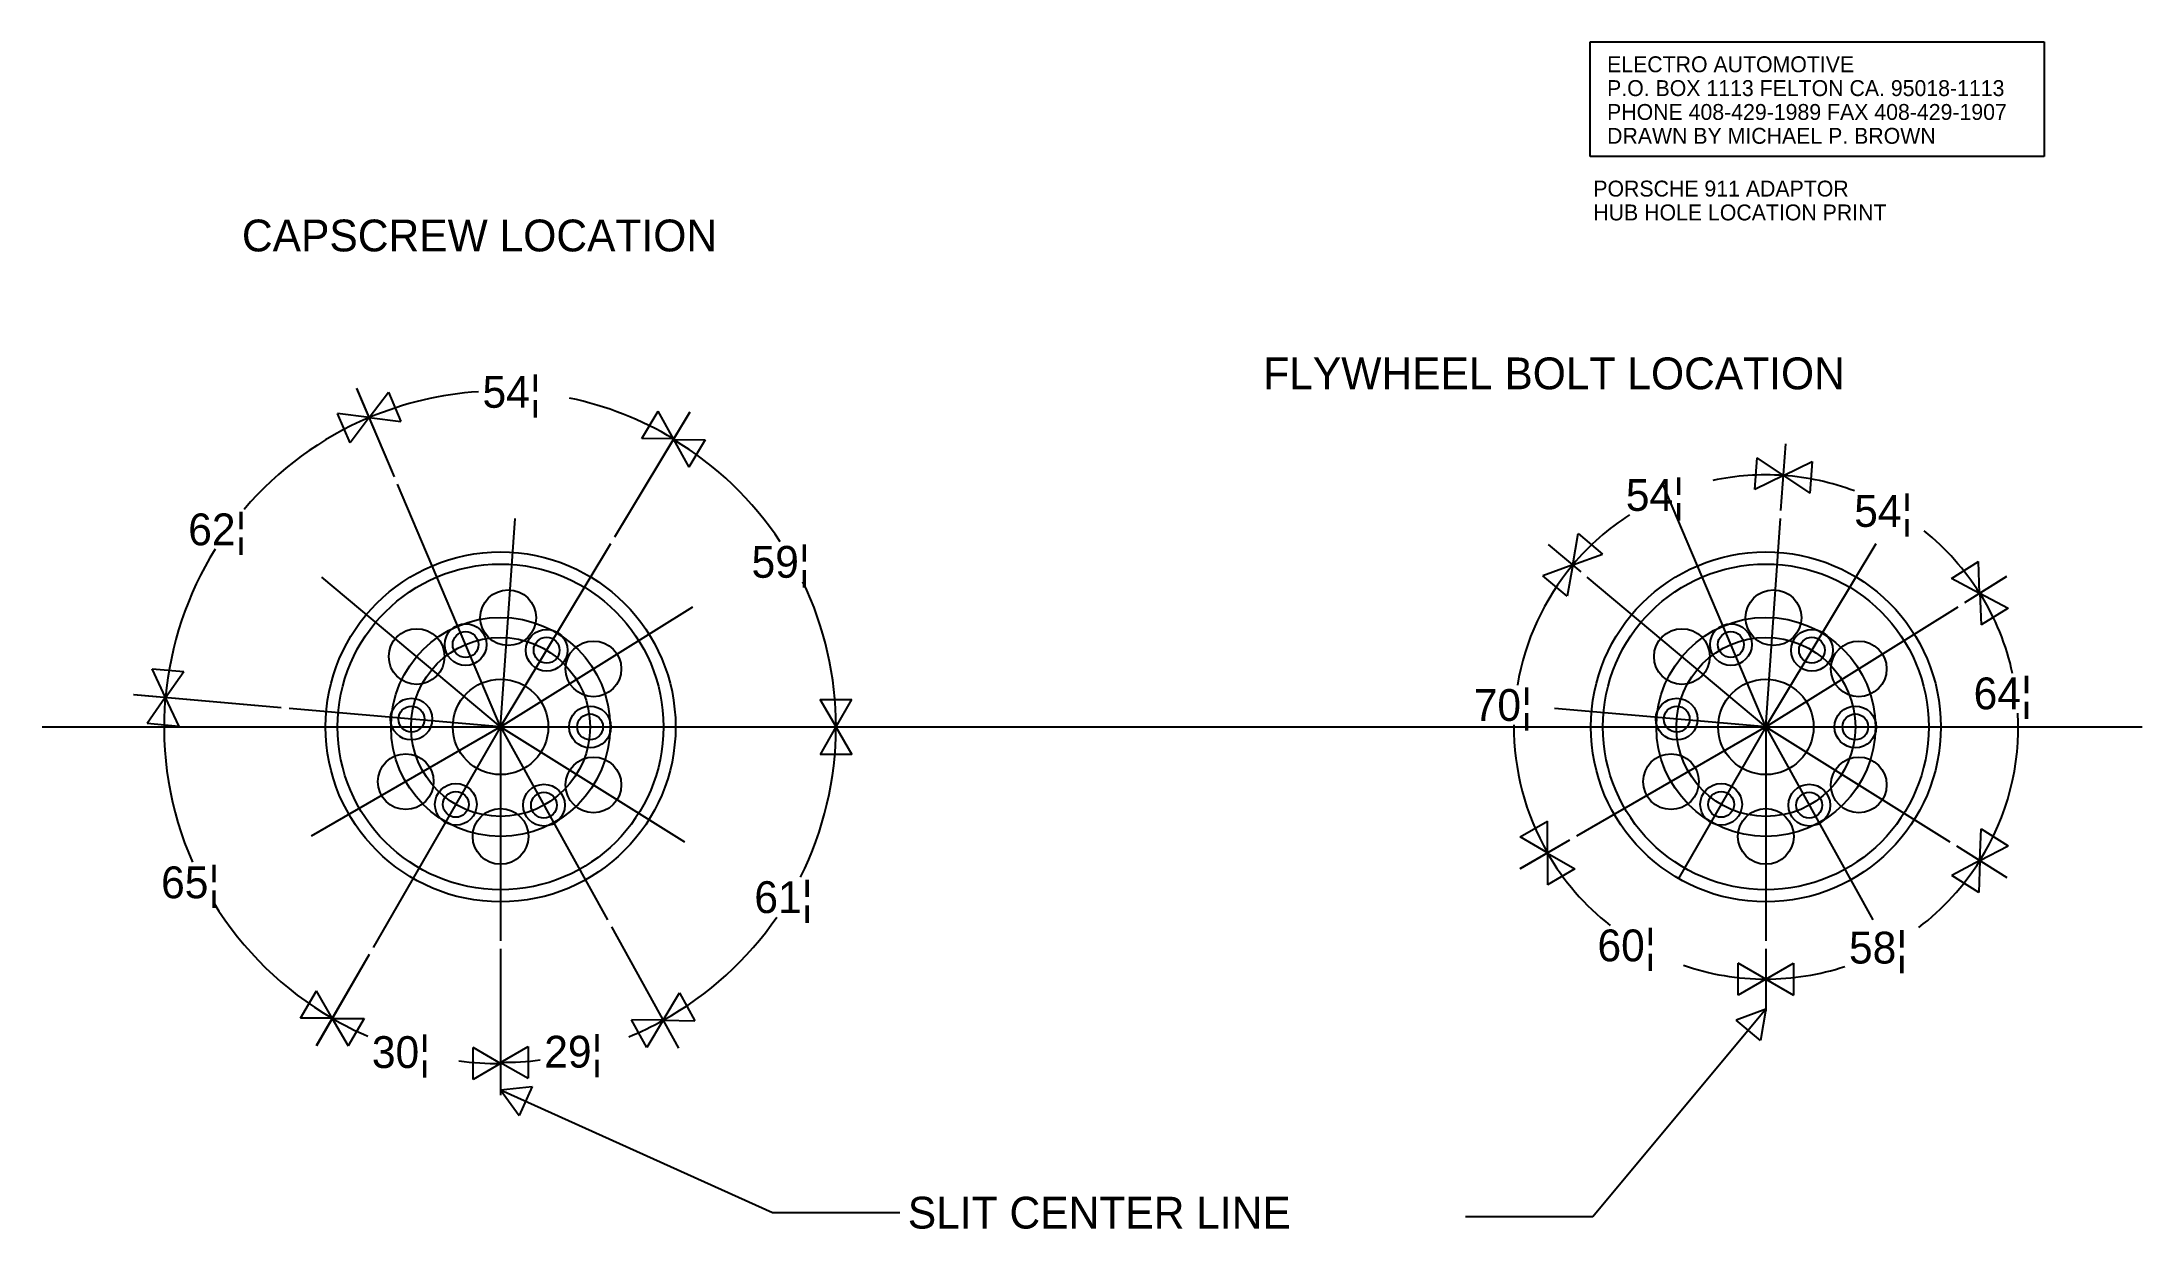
# Model space of a CAD drawing. Extents: x 0.5 to 17, y 2.8 to 12.1.
import ezdxf

# ---------------------------------------------------------------- set-up
doc = ezdxf.new("R2010")
doc.units = 0

msp = doc.modelspace()

# ---------------------------------------------------------------- linework, layer by layer
at = {"layer": 'CNTRLINE', "color": 7, "linetype": 'CONTINUOUS'}
msp.add_line((0.5, 6.75), (17, 6.75), dxfattribs=at)
at = {"layer": 'DIEM', "color": 7, "linetype": 'CONTINUOUS'}
for p, q in [((3.269218, 8.7143), (2.973008, 9.412126)), ((3.269218, 8.7143), (2.973709, 9.410475)), ((3.071392, 9.180348), (3.221846, 9.380007)), ((3.221846, 9.380007), (3.319528, 9.149881)), ((3.070691, 9.182), (2.822554, 9.212467)), ((2.920237, 8.982341), (2.822554, 9.212467)), ((3.070691, 9.182), (2.920237, 8.982341)), ((3.071392, 9.180348), (3.319528, 9.149881)), ((5.001363, 8.245103), (5.591595, 9.227414)), ((5.001363, 8.245103), (5.589243, 9.2235)), ((5.212874, 9.017485), (5.341633, 9.231777)), ((5.462835, 9.013122), (5.341633, 9.231777)), ((5.462835, 9.013122), (5.212874, 9.017485)), ((5.460484, 9.009208), (5.710446, 9.004845)), ((5.460484, 9.009208), (5.581686, 8.790553)), ((5.710446, 9.004845), (5.581686, 8.790553)), ((14.163526, 8.450014), (14.20027, 8.975486)), ((14.163526, 8.450014), (14.200261, 8.975354)), ((13.958133, 8.616502), (13.975572, 8.865893)), ((14.182831, 8.726095), (13.975572, 8.865893)), ((14.182822, 8.725963), (14.407521, 8.835556)), ((14.407521, 8.835556), (14.390082, 8.586165)), ((14.182831, 8.726095), (13.958133, 8.616502)), ((14.182822, 8.725963), (14.390082, 8.586165)), ((12.527177, 8.023311), (12.570589, 8.269513)), ((12.570589, 8.269513), (12.762101, 8.108816)), ((12.592785, 7.96826), (12.335666, 8.184008)), ((12.592785, 7.96826), (12.336277, 8.183495)), ((12.527177, 8.023311), (12.762101, 8.108816)), ((12.527788, 8.022798), (12.292865, 7.937293)), ((12.484376, 7.776597), (12.292865, 7.937293)), ((12.527788, 8.022798), (12.484376, 7.776597)), ((15.503717, 7.917026), (15.715729, 8.049506)), ((15.607743, 7.726729), (15.938519, 7.93342)), ((15.607743, 7.726729), (15.936466, 7.932138)), ((15.724454, 7.799658), (15.715729, 8.049506)), ((15.724454, 7.799658), (15.503717, 7.917026)), ((15.726507, 7.80094), (15.947243, 7.683573)), ((15.726507, 7.80094), (15.735231, 7.551093)), ((15.947243, 7.683573), (15.735231, 7.551093)), ((1.471039, 6.980268), (1.365385, 7.206845)), ((1.365385, 7.206845), (1.614433, 7.185056)), ((1.471039, 6.980268), (1.614433, 7.185056)), ((2.380029, 6.900741), (1.219893, 7.00224)), ((2.380029, 6.900741), (1.22199, 7.002057)), ((1.468942, 6.980451), (1.325548, 6.775663)), ((1.468942, 6.980451), (1.574597, 6.753874)), ((6.738681, 6.75), (6.613681, 6.966506)), ((6.613681, 6.966506), (6.863681, 6.966506)), ((6.738681, 6.75), (6.863681, 6.966506)), ((1.574597, 6.753874), (1.325548, 6.775663)), ((4.868514, 6.75), (6.988681, 6.75)), ((4.868514, 6.75), (6.988515, 6.75)), ((6.738515, 6.75), (6.613515, 6.533494)), ((6.738515, 6.75), (6.863515, 6.533494)), ((6.863515, 6.533494), (6.613515, 6.533494)), ((12.113307, 5.884939), (12.329814, 6.009939)), ((12.329814, 5.759939), (12.329814, 6.009939)), ((15.726506, 5.699059), (15.735231, 5.948907)), ((15.735231, 5.948907), (15.947243, 5.816427)), ((12.50164, 5.859143), (12.111497, 5.633893)), ((12.329814, 5.759939), (12.113307, 5.884939)), ((12.50164, 5.859143), (12.113308, 5.634939)), ((15.542267, 5.814185), (15.938519, 5.56658)), ((15.542267, 5.814185), (15.937407, 5.567274)), ((15.726506, 5.699059), (15.947243, 5.816427)), ((12.328003, 5.758893), (12.54451, 5.633893)), ((12.328003, 5.758893), (12.328003, 5.508893)), ((12.54451, 5.633893), (12.328003, 5.508893)), ((15.725395, 5.699754), (15.504658, 5.582386)), ((15.725395, 5.699754), (15.71667, 5.449906)), ((15.71667, 5.449906), (15.504658, 5.582386)), ((4.97344, 5.179708), (5.501932, 4.226283)), ((4.97344, 5.179708), (5.502236, 4.225735)), ((3.070478, 4.961597), (2.655402, 4.242664)), ((3.070478, 4.961597), (2.655947, 4.243607)), ((4.103014, 5.006438), (4.103014, 3.854777)), ((4.103014, 5.006438), (4.103014, 3.863872)), ((14.04465, 5.006438), (14.04465, 4.517787)), ((14.04465, 5.006438), (14.04465, 4.518102)), ((14.04465, 4.767787), (13.828144, 4.892787)), ((13.828144, 4.642787), (13.828144, 4.892787)), ((14.04465, 4.768102), (14.261156, 4.893102)), ((14.261156, 4.893102), (14.261156, 4.643102)), ((2.530947, 4.460114), (2.655947, 4.67662)), ((2.780947, 4.460114), (2.655947, 4.67662)), ((5.38073, 4.444938), (5.509489, 4.65923)), ((5.509489, 4.65923), (5.630691, 4.440575)), ((14.04465, 4.767787), (13.828144, 4.642787)), ((14.04465, 4.768102), (14.261156, 4.643102)), ((2.780947, 4.460114), (2.530947, 4.460114)), ((2.780402, 4.45917), (3.030402, 4.45917)), ((2.780402, 4.45917), (2.905402, 4.242664)), ((3.030402, 4.45917), (2.905402, 4.242664)), ((14.04465, 4.532276), (12.684556, 2.899312)), ((14.04465, 4.532276), (13.810041, 4.445914)), ((14.04465, 4.532276), (14.002137, 4.285917)), ((5.381033, 4.44439), (5.131071, 4.448753)), ((5.252274, 4.230098), (5.131071, 4.448753)), ((5.381033, 4.44439), (5.252274, 4.230098)), ((5.38073, 4.444938), (5.630691, 4.440575)), ((14.002137, 4.285917), (13.810041, 4.445914)), ((4.103014, 4.104777), (3.886507, 4.229777)), ((3.886507, 3.979777), (3.886507, 4.229777)), ((4.103014, 4.113872), (4.31952, 4.238872)), ((4.31952, 4.238872), (4.31952, 3.988872)), ((4.103014, 4.104777), (3.886507, 3.979777)), ((4.103014, 4.113872), (4.31952, 3.988872)), ((4.103014, 3.899086), (4.351791, 3.923778)), ((4.103014, 3.899086), (4.248786, 3.695984)), ((4.103014, 3.899086), (6.240304, 2.932637)), ((4.351791, 3.923778), (4.248786, 3.695984)), ((6.240304, 2.932637), (7.240304, 2.932637)), ((12.684556, 2.899312), (11.684556, 2.899312))]:
    msp.add_line(p, q, dxfattribs=at)
for centre, radius, start, end in [((4.103014, 6.75), 2.640234, 93.762356, 112.999999), ((4.103014, 6.75), 2.640234, 58.99998, 78.162795), ((4.103014, 6.75), 2.642028, 112.999999, 139.67641), ((4.103014, 6.75), 2.635668, 33.500127, 58.99998), ((14.04465, 6.75), 1.98092, 86.000019, 102.13988), ((14.04465, 6.75), 1.980788, 69.448906, 86.000019), ((14.04465, 6.75), 1.98092, 122.720446, 139.99999), ((14.04465, 6.75), 1.980788, 31.999997, 51.075561), ((4.103014, 6.75), 2.642028, 148.098085, 175.000006), ((14.04465, 6.75), 1.980122, 139.99999, 170.427704), ((4.103014, 6.75), 2.635668, 360, 385.65225), ((14.04465, 6.75), 1.983209, 12.234856, 31.999997), ((4.103014, 6.75), 2.644133, 175.000006, 203.729789), ((14.04465, 6.75), 1.980122, 179.540507, 210.000006), ((14.04465, 6.75), 1.983209, 327.999999, 363.098141), ((4.103014, 6.75), 2.635502, 333.375656, 360), ((14.04465, 6.75), 1.982213, 210.000006, 231.903498), ((14.04465, 6.75), 1.981898, 307.320969, 327.999999), ((4.103014, 6.75), 2.644133, 211.404291, 240.000002), ((4.103014, 6.75), 2.635502, 298.999986, 325.463024), ((14.04465, 6.75), 1.982213, 250.922646, 270), ((14.04465, 6.75), 1.981898, 270, 288.282231), ((4.103014, 6.75), 2.645223, 240.000002, 246.795356), ((4.103014, 6.75), 2.636128, 292.483375, 298.999986), ((4.103014, 6.75), 2.645223, 262.898835, 270), ((4.103014, 6.75), 2.636128, 270, 276.796565)]:
    msp.add_arc(centre, radius, start, end, dxfattribs=at)
at = {"layer": 'HUB', "color": 7, "linetype": 'CONTINUOUS'}
for p, q in [((4.103014, 6.75), (3.293638, 8.656769)), ((14.04465, 6.75), (13.235275, 8.656769)), ((4.103014, 6.75), (4.21753, 8.387667)), ((14.04465, 6.75), (14.159166, 8.387667)), ((4.103014, 6.75), (4.969173, 8.19153)), ((14.04465, 6.75), (14.91081, 8.19153)), ((4.103014, 6.75), (2.699027, 7.928085)), ((14.04465, 6.75), (12.640663, 7.928085)), ((4.103014, 6.75), (5.613103, 7.693609)), ((14.04465, 6.75), (15.55474, 7.693609)), ((4.103014, 6.75), (2.442291, 6.895294)), ((14.04465, 6.75), (12.383928, 6.895294)), ((4.103014, 6.75), (2.614131, 5.890393)), ((4.103014, 6.75), (3.101728, 5.015723)), ((4.103014, 6.75), (5.547627, 5.847305)), ((4.103014, 6.75), (4.103014, 5.068938)), ((4.103014, 6.75), (4.94314, 5.234372)), ((14.04465, 6.75), (12.555767, 5.890393)), ((14.04465, 6.75), (13.35715, 5.559215)), ((14.04465, 6.75), (15.489264, 5.847305)), ((14.04465, 6.75), (14.04465, 5.068938)), ((14.04465, 6.75), (14.884776, 5.234372))]:
    msp.add_line(p, q, dxfattribs=at)
for centre, radius in [((4.103014, 6.75), 1.375), ((14.04465, 6.75), 1.375), ((4.103014, 6.75), 1.28), ((14.04465, 6.75), 1.28), ((4.163039, 7.608404), 0.219), ((14.104675, 7.608404), 0.219), ((4.103014, 6.75), 0.8605), ((14.04465, 6.75), 0.8605), ((3.443833, 7.303119), 0.219), ((4.103014, 6.75), 0.703), ((3.82833, 7.397115), 0.164), ((3.82833, 7.397115), 0.10155), ((4.465086, 7.352589), 0.164), ((4.465086, 7.352589), 0.10155), ((13.385469, 7.303119), 0.219), ((14.04465, 6.75), 0.703), ((13.769966, 7.397115), 0.164), ((13.769966, 7.397115), 0.10155), ((14.406722, 7.352589), 0.164), ((14.406722, 7.352589), 0.10155), ((4.832759, 7.205996), 0.219), ((14.774395, 7.205996), 0.219), ((4.103014, 6.75), 0.375), ((14.04465, 6.75), 0.375), ((3.402689, 6.811271), 0.164), ((13.344325, 6.811271), 0.164), ((3.402689, 6.811271), 0.10155), ((4.806014, 6.75), 0.164), ((4.806014, 6.75), 0.10155), ((13.344325, 6.811271), 0.10155), ((14.74765, 6.75), 0.164), ((14.74765, 6.75), 0.10155), ((3.357799, 6.31975), 0.219), ((4.832758, 6.294004), 0.219), ((13.299436, 6.31975), 0.219), ((14.774395, 6.294004), 0.219), ((3.751513, 6.141184), 0.164), ((4.443835, 6.135142), 0.164), ((13.69315, 6.141184), 0.164), ((14.385471, 6.135142), 0.164), ((3.751513, 6.141184), 0.10155), ((4.103014, 5.889501), 0.219), ((4.443835, 6.135142), 0.10155), ((13.69315, 6.141184), 0.10155), ((14.04465, 5.889501), 0.219), ((14.385471, 6.135142), 0.10155)]:
    msp.add_circle(centre, radius, dxfattribs=at)
at = {"layer": 'HUB', "color": 7}
for p in [(4.103014, 6.75), (14.04465, 6.75)]:
    msp.add_point(p, dxfattribs=at)
at = {"layer": 'PARTS', "color": 7, "linetype": 'CONTINUOUS'}
for p, q in [((12.664392, 12.132745), (16.230843, 12.132745)), ((12.664392, 11.23276), (12.664392, 12.132745)), ((16.230843, 12.132745), (16.230843, 11.23276)), ((16.230843, 11.23276), (12.664392, 11.23276))]:
    msp.add_line(p, q, dxfattribs=at)

# ---------------------------------------------------------------- texts
at = {"layer": 'BUSH', "color": 7}
for s, height, p in [('PORSCHE 911 ADAPTOR', 0.125, (12.688851, 10.918135)), ('CAPSCREW LOCATION', 0.25, (2.070824, 10.487022)), ('HUB HOLE LOCATION PRINT', 0.125, (12.688851, 10.730635)), ('FLYWHEEL BOLT LOCATION', 0.25, (10.095257, 9.403392))]:
    msp.add_text(s, height=height, dxfattribs=at).set_placement(p)
at = {"layer": 'DIEM', "color": 7}
for s, p in [('54¦', (3.961016, 9.25819)), ('54¦', (12.944472, 8.447834)), ('54¦', (14.73866, 8.322254)), ('62¦', (1.648755, 8.177474)), ('59¦', (6.075086, 7.922252)), ('64¦', (15.677025, 6.888436)), ('70¦', (11.749258, 6.79713)), ('65¦', (1.435742, 5.403462)), ('61¦', (6.096645, 5.287084)), ('60¦', (12.721423, 4.907904)), ('58¦', (14.697618, 4.890543)), ('30¦', (3.092002, 4.069462)), ('29¦', (4.446235, 4.072607)), ('SLIT CENTER LINE', (7.302804, 2.807637))]:
    msp.add_text(s, height=0.25, dxfattribs=at).set_placement(p)
at = {"layer": 'PARTS', "color": 7}
for s, p in [('ELECTRO AUTOMOTIVE', (12.797138, 11.89525)), ('P.O. BOX 1113 FELTON CA. 95018-1113', (12.797138, 11.707749)), ('PHONE 408-429-1989 FAX 408-429-1907', (12.797138, 11.520249)), ('DRAWN BY MICHAEL P. BROWN', (12.797138, 11.332749))]:
    msp.add_text(s, height=0.125, dxfattribs=at).set_placement(p)

doc.saveas('drawing.dxf')
